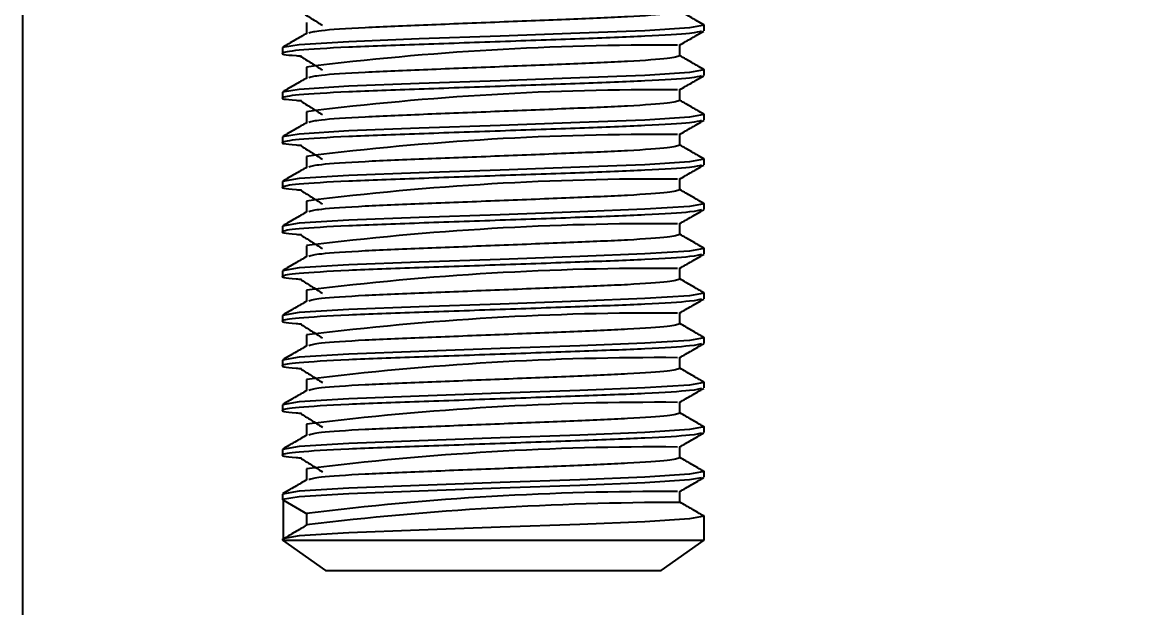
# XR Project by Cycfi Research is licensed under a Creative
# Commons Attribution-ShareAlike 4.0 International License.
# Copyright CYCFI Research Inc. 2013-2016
# Model space of a CAD drawing. Header units: millimetres. Extents: x 5 to 292, y 4 to 204.
# Drawn here: x 32.18 to 40.14, y 73.27 to 77.44 of the extents above; entities that cross this region are included whole.
import ezdxf

# ---------------------------------------------------------------- set-up
doc = ezdxf.new("R2010")
doc.units = ezdxf.units.MM
doc.layers.add('LAYER_1', color=179, linetype='Continuous')
doc.styles.add('SLDTEXTSTYLE0', font='TXT', dxfattribs={"width": 0.75})
doc.dimstyles.new('SLDDIMSTYLE0', dxfattribs={"dimtxt": 3.5, "dimasz": 3.556, "dimexe": 0, "dimexo": 0.0625, "dimgap": 0.875, "dimtad": 1, "dimrnd": 1e-09, "dimzin": 4, "dimdsep": 46, "dimtxsty": 'SLDTEXTSTYLE0', "dimblk1": 'CLOSED', "dimblk2": 'CLOSED', "dimsah": 1, "dimcen": 0.09, "dimadec": 0, "dimazin": 1, "dimtfac": 1, "dimtofl": 0, "dimtmove": 0, "dimatfit": 3, "dimldrblk": 'CLOSED', "dimfxl": 1, "dimfrac": 2, "dimtolj": 1, "dimtzin": 12, "dimarcsym": 0})

# ---------------------------------------------------------------- blocks, each defined once
blk = doc.blocks.new('_CLOSED')
at = {"color": 0, "linetype": 'ByBlock', "lineweight": -2}
for p, q in [((-1, 0.166667), (0, 0)), ((-1, 0.166667), (-1, -0.166667)), ((0, 0), (-1, -0.166667)), ((0, 0), (-1, 0))]:
    blk.add_line(p, q, dxfattribs=at)
blk = doc.blocks.new('_D_1')
at = {"layer": 'LAYER_1'}
for p, q in [((32.1751, 82.8101), (32.1751, 62.5377)), ((136.2751, 82.8101), (136.2751, 62.5377)), ((32.1751, 63.5377), (136.2751, 63.5377))]:
    blk.add_line(p, q, dxfattribs=at)
at = {"layer": 'LAYER_1', "xscale": 3.556, "yscale": 3.556, "rotation": 180}
blk.add_blockref('_CLOSED', (32.1751, 63.5377, 1.4936), dxfattribs=at)
at = {"layer": 'LAYER_1', "xscale": 3.556, "yscale": 3.556}
blk.add_blockref('_CLOSED', (136.2751, 63.5377, 1.4936), dxfattribs=at)
at = {"layer": 'LAYER_1', "insert": (72.7496, 68.0495), "char_height": 3.5, "attachment_point": 1, "style": 'SLDTEXTSTYLE0'}
blk.add_mtext('104.10mm', dxfattribs=at)

msp = doc.modelspace()

# ---------------------------------------------------------------- linework, layer by layer
at = {"color": 7, "linetype": 'Continuous', "lineweight": 25}
for p, q in [((34.197, 77.436), (34.197, 77.3581)), ((34.197, 77.436), (34.197, 77.3581)), ((37.0251, 77.3765), (37.0251, 77.4161)), ((34.0251, 77.2574), (34.0251, 77.2177)), ((36.8533, 77.1979), (36.8533, 77.2759)), ((34.197, 77.1185), (34.197, 77.0406)), ((34.197, 77.1185), (34.197, 77.0406)), ((37.0251, 77.059), (37.0251, 77.0986)), ((34.0251, 76.9399), (34.0251, 76.9002)), ((36.8533, 76.8804), (36.8533, 76.9584)), ((34.197, 76.801), (34.197, 76.7231)), ((34.197, 76.801), (34.197, 76.7231)), ((37.0251, 76.7415), (37.0251, 76.7811)), ((34.0251, 76.6224), (34.0251, 76.5827)), ((36.8533, 76.5629), (36.8533, 76.6409)), ((34.197, 76.4835), (34.197, 76.4056)), ((34.197, 76.4835), (34.197, 76.4056)), ((37.0251, 76.424), (37.0251, 76.4636)), ((34.0251, 76.3049), (34.0251, 76.2652)), ((36.8533, 76.2454), (36.8533, 76.3234)), ((34.197, 76.166), (34.197, 76.0881)), ((34.197, 76.166), (34.197, 76.0881)), ((37.0251, 76.1065), (37.0251, 76.1461)), ((34.0251, 75.9874), (34.0251, 75.9477)), ((36.8533, 75.9279), (36.8533, 76.0059)), ((34.197, 75.8485), (34.197, 75.7706)), ((34.197, 75.8485), (34.197, 75.7706)), ((37.0251, 75.789), (37.0251, 75.8286)), ((34.0251, 75.6699), (34.0251, 75.6302)), ((36.8533, 75.6104), (36.8533, 75.6884)), ((34.197, 75.531), (34.197, 75.4531)), ((34.197, 75.531), (34.197, 75.4531)), ((37.0251, 75.4715), (37.0251, 75.5111)), ((34.0251, 75.3524), (34.0251, 75.3127)), ((36.8533, 75.2929), (36.8533, 75.3709)), ((34.197, 75.2135), (34.197, 75.1356)), ((34.197, 75.2135), (34.197, 75.1356)), ((37.0251, 75.154), (37.0251, 75.1936)), ((34.0251, 75.0349), (34.0251, 74.9952)), ((36.8533, 74.9754), (36.8533, 75.0534)), ((34.197, 74.896), (34.197, 74.8181)), ((34.197, 74.896), (34.197, 74.8181)), ((37.0251, 74.8365), (37.0251, 74.8761)), ((34.0251, 74.7174), (34.0251, 74.6777)), ((36.8533, 74.6579), (36.8533, 74.7359)), ((34.197, 74.5785), (34.197, 74.5006)), ((34.197, 74.5785), (34.197, 74.5006)), ((37.0251, 74.519), (37.0251, 74.5586)), ((34.0251, 74.3999), (34.0251, 74.3602)), ((36.8533, 74.3404), (36.8533, 74.4184)), ((34.197, 74.261), (34.197, 74.1831)), ((34.197, 74.261), (34.197, 74.1831)), ((37.0251, 74.2015), (37.0251, 74.2411)), ((34.0251, 74.0824), (34.0251, 74.0427)), ((36.8533, 74.0229), (36.8533, 74.1009)), ((34.0325, 74.0381), (34.2035, 73.9389)), ((34.0325, 73.7636), (34.0325, 74.0381)), ((34.197, 73.9435), (34.197, 73.8641)), ((34.197, 73.9435), (34.197, 73.8641)), ((37.0251, 73.7545), (37.0251, 73.9236)), ((34.0251, 73.7649), (34.0251, 73.7545)), ((34.0251, 73.7545), (34.3316, 73.5377)), ((34.0251, 73.7545), (37.0251, 73.7545)), ((36.7186, 73.5377), (37.0251, 73.7545)), ((34.3316, 73.5377), (36.7186, 73.5377))]:
    msp.add_line(p, q, dxfattribs=at)
at = {"color": 7, "linetype": 'Continuous', "lineweight": 25, "flags": 128}
for points in [[(37.0112, 77.4189), (37.0251, 77.4166), (36.9215, 77.3976), (36.6036, 77.3769), (36.1411, 77.3585), (35.5753, 77.3386), (34.9984, 77.3182), (34.497, 77.2991), (34.1452, 77.2775), (34.0251, 77.2574), (34.0251, 77.2574)], [(37.0112, 77.1014), (37.0251, 77.0991), (36.9215, 77.0801), (36.6036, 77.0594), (36.1411, 77.041), (35.5753, 77.0211), (34.9984, 77.0007), (34.497, 76.9816), (34.1452, 76.96), (34.0251, 76.9399), (34.0251, 76.9399)], [(37.0117, 76.7839), (37.0251, 76.7816), (36.9215, 76.7626), (36.6036, 76.7419), (36.1411, 76.7235), (35.5753, 76.7036), (34.9984, 76.6832), (34.497, 76.6641), (34.1452, 76.6425), (34.0251, 76.6224), (34.0251, 76.6224)], [(37.0116, 76.4664), (37.0251, 76.4641), (36.9215, 76.4451), (36.6036, 76.4244), (36.1411, 76.406), (35.5753, 76.3861), (34.9984, 76.3657), (34.497, 76.3466), (34.1452, 76.325), (34.0251, 76.3049), (34.0251, 76.3049)], [(37.0115, 76.1489), (37.0251, 76.1466), (36.9215, 76.1276), (36.6036, 76.1069), (36.1411, 76.0885), (35.5753, 76.0686), (34.9984, 76.0482), (34.497, 76.0291), (34.1452, 76.0075), (34.0251, 75.9874), (34.0251, 75.9874)], [(37.0114, 75.8314), (37.0251, 75.8291), (36.9215, 75.8101), (36.6036, 75.7894), (36.1411, 75.771), (35.5753, 75.7511), (34.9984, 75.7307), (34.497, 75.7116), (34.1452, 75.69), (34.0251, 75.6699), (34.0251, 75.6699)], [(37.0114, 75.5139), (37.0251, 75.5116), (36.9215, 75.4926), (36.6036, 75.4719), (36.1411, 75.4535), (35.5753, 75.4336), (34.9984, 75.4132), (34.497, 75.3941), (34.1452, 75.3725), (34.0251, 75.3524), (34.0251, 75.3524)], [(37.0113, 75.1964), (37.0251, 75.1941), (36.9215, 75.1751), (36.6036, 75.1544), (36.1411, 75.136), (35.5753, 75.1161), (34.9984, 75.0957), (34.497, 75.0766), (34.1452, 75.055), (34.0251, 75.0349), (34.0251, 75.0349)], [(37.0112, 74.8789), (37.0251, 74.8766), (36.9215, 74.8576), (36.6036, 74.8369), (36.1411, 74.8185), (35.5753, 74.7986), (34.9984, 74.7782), (34.497, 74.7591), (34.1452, 74.7375), (34.0251, 74.7174), (34.0251, 74.7174)], [(37.0112, 74.5614), (37.0251, 74.5591), (36.9215, 74.5401), (36.6036, 74.5194), (36.1411, 74.501), (35.5753, 74.4811), (34.9984, 74.4607), (34.497, 74.4416), (34.1452, 74.42), (34.0251, 74.3999), (34.0251, 74.3999)], [(37.0117, 74.2438), (37.0251, 74.2416), (36.9215, 74.2226), (36.6036, 74.2019), (36.1411, 74.1835), (35.5753, 74.1636), (34.9984, 74.1432), (34.497, 74.1241), (34.1452, 74.1025), (34.0251, 74.0824), (34.0251, 74.0824)], [(37.0073, 74.1987), (36.9215, 74.1829), (36.6036, 74.1622), (36.1411, 74.1438), (35.5753, 74.1239), (34.9984, 74.1035), (34.497, 74.0844), (34.1452, 74.0628), (34.0251, 74.0427), (34.0325, 74.0381), (34.0325, 74.0381)], [(37.0116, 73.9264), (37.0251, 73.9241), (36.9215, 73.9051), (36.6036, 73.8844), (36.1411, 73.866), (35.5753, 73.8461), (34.9984, 73.8257), (34.497, 73.8066), (34.1452, 73.785), (34.0251, 73.7649), (34.0251, 73.7649)]]:
    msp.add_lwpolyline(points, dxfattribs=at)
at = {"color": 7, "linetype": 'Continuous', "lineweight": 25}
for centre, radius, start, end in [((36.7024, 57.1013), 20.1734, 89.61899, 97.13421), ((36.7026, 56.7799), 20.1773, 89.61966, 97.13346), ((36.7027, 56.4614), 20.1783, 89.61989, 97.13331), ((36.7026, 56.1449), 20.1773, 89.61966, 97.13346), ((36.7027, 55.8264), 20.1783, 89.61989, 97.13331), ((36.7026, 55.5099), 20.1773, 89.61966, 97.13346), ((36.7027, 55.1914), 20.1783, 89.61989, 97.13331), ((36.7026, 54.8749), 20.1773, 89.61966, 97.13346), ((36.7027, 54.5564), 20.1783, 89.61989, 97.13331), ((36.7026, 54.2399), 20.1773, 89.61966, 97.13346), ((36.7027, 53.9212), 20.1785, 89.61993, 97.13327), ((36.8973, 50.9843), 23.0387, 90.11489, 96.73094)]:
    msp.add_arc(centre, radius, start, end, dxfattribs=at)
for points, knots in [([(34.1504, 77.5147), (34.1769, 77.4981), (34.2299, 77.465), (34.2829, 77.4319), (34.3094, 77.4153)], [0, 0, 0, 0, 0.500007, 1, 1, 1, 1]), ([(36.8511, 77.5154), (36.8339, 77.5093), (36.7987, 77.4969), (36.5064, 77.4758), (36.0806, 77.458), (35.5696, 77.4378), (35.044, 77.4168), (34.588, 77.3987), (34.273, 77.3775), (34.2315, 77.3652), (34.2126, 77.3596)], [0, 0, 0, 0, 0.121506, 0.249507, 0.372551, 0.498973, 0.626207, 0.754759, 0.88856, 1, 1, 1, 1]), ([(37.0229, 77.4187), (36.9942, 77.4353), (36.9377, 77.468), (36.8811, 77.5007), (36.8533, 77.5168)], [0, 0, 0, 0, 0.507634, 1, 1, 1, 1]), ([(37.0073, 77.3737), (36.9899, 77.3685), (36.9509, 77.357), (36.6322, 77.3368), (36.1528, 77.3191), (35.5751, 77.2989), (34.9826, 77.2779), (34.4636, 77.2598), (34.1048, 77.2376), (34.0002, 77.2183), (34.0371, 77.2052), (34.1482, 77.198), (34.161, 77.1972)], [0, 0, 0, 0, 0.090812, 0.203635, 0.31209, 0.423522, 0.535668, 0.648978, 0.766913, 0.882047, 0.986346, 1, 1, 1, 1]), ([(34.1995, 77.3595), (34.1708, 77.3429), (34.1134, 77.3097), (34.0561, 77.2765), (34.0274, 77.26)], [0, 0, 0, 0, 0.4999653, 1, 1, 1, 1]), ([(36.8507, 77.2744), (36.8794, 77.291), (36.9368, 77.3242), (36.9942, 77.3573), (37.0229, 77.3739)], [0, 0, 0, 0, 0.4999536, 1, 1, 1, 1]), ([(34.1504, 77.1972), (34.1769, 77.1806), (34.2299, 77.1475), (34.2829, 77.1144), (34.3094, 77.0978)], [0, 0, 0, 0, 0.50001, 1, 1, 1, 1]), ([(36.8511, 77.1979), (36.8339, 77.1918), (36.7987, 77.1794), (36.5064, 77.1583), (36.0806, 77.1405), (35.5696, 77.1203), (35.044, 77.0993), (34.588, 77.0812), (34.273, 77.06), (34.2315, 77.0477), (34.2126, 77.0421)], [0, 0, 0, 0, 0.121509, 0.249514, 0.372561, 0.498987, 0.626225, 0.75478, 0.888585, 1, 1, 1, 1]), ([(37.0229, 77.1012), (36.9942, 77.1178), (36.9376, 77.1505), (36.8811, 77.1832), (36.8533, 77.1993)], [0, 0, 0, 0, 0.507673, 1, 1, 1, 1]), ([(37.0073, 77.0562), (36.9899, 77.051), (36.9509, 77.0395), (36.6322, 77.0193), (36.1528, 77.0016), (35.5751, 76.9814), (34.9826, 76.9604), (34.4636, 76.9423), (34.1048, 76.9201), (34.0002, 76.9008), (34.0371, 76.8877), (34.1482, 76.8805), (34.161, 76.8797)], [0, 0, 0, 0, 0.090812, 0.203635, 0.31209, 0.423522, 0.535668, 0.648978, 0.766913, 0.882047, 0.986346, 1, 1, 1, 1]), ([(34.1995, 77.042), (34.1708, 77.0254), (34.1135, 76.9922), (34.0561, 76.9591), (34.0274, 76.9425)], [0, 0, 0, 0, 0.499966, 1, 1, 1, 1]), ([(36.8507, 76.9569), (36.8794, 76.9735), (36.9368, 77.0066), (36.9942, 77.0398), (37.0229, 77.0564)], [0, 0, 0, 0, 0.499951, 1, 1, 1, 1]), ([(34.1504, 76.8797), (34.1769, 76.8631), (34.2299, 76.83), (34.2829, 76.7969), (34.3094, 76.7803)], [0, 0, 0, 0, 0.500007, 1, 1, 1, 1]), ([(36.8511, 76.8804), (36.8339, 76.8743), (36.7987, 76.8619), (36.5064, 76.8408), (36.0806, 76.823), (35.5696, 76.8028), (35.044, 76.7818), (34.588, 76.7637), (34.273, 76.7425), (34.2315, 76.7302), (34.2127, 76.7246)], [0, 0, 0, 0, 0.121511, 0.249519, 0.372569, 0.498997, 0.626238, 0.754795, 0.888603, 1, 1, 1, 1]), ([(37.023, 76.7837), (36.9943, 76.8003), (36.9377, 76.833), (36.8812, 76.8657), (36.8533, 76.8818)], [0, 0, 0, 0, 0.507239, 1, 1, 1, 1]), ([(37.0073, 76.7387), (36.9899, 76.7335), (36.9509, 76.722), (36.6322, 76.7018), (36.1528, 76.6841), (35.5751, 76.6639), (34.9826, 76.6429), (34.4636, 76.6248), (34.1048, 76.6026), (34.0002, 76.5833), (34.0371, 76.5702), (34.1482, 76.563), (34.161, 76.5622)], [0, 0, 0, 0, 0.090812, 0.203635, 0.31209, 0.423522, 0.535668, 0.648978, 0.766913, 0.882047, 0.986346, 1, 1, 1, 1]), ([(34.1995, 76.7245), (34.1708, 76.7079), (34.1135, 76.6747), (34.0561, 76.6416), (34.0274, 76.625)], [0, 0, 0, 0, 0.499968, 1, 1, 1, 1]), ([(36.8507, 76.6394), (36.8794, 76.656), (36.9368, 76.6892), (36.9942, 76.7223), (37.0229, 76.7389)], [0, 0, 0, 0, 0.4999536, 1, 1, 1, 1]), ([(34.1504, 76.5622), (34.1769, 76.5456), (34.2299, 76.5125), (34.2829, 76.4794), (34.3094, 76.4628)], [0, 0, 0, 0, 0.50001, 1, 1, 1, 1]), ([(36.8511, 76.5629), (36.8339, 76.5568), (36.7987, 76.5444), (36.5064, 76.5233), (36.0806, 76.5055), (35.5696, 76.4853), (35.044, 76.4643), (34.588, 76.4462), (34.2731, 76.425), (34.2316, 76.4127), (34.2127, 76.4071)], [0, 0, 0, 0, 0.121526, 0.249548, 0.372612, 0.499055, 0.62631, 0.754883, 0.888706, 1, 1, 1, 1]), ([(37.023, 76.4662), (36.9943, 76.4828), (36.9377, 76.5155), (36.8812, 76.5482), (36.8533, 76.5643)], [0, 0, 0, 0, 0.507362, 1, 1, 1, 1]), ([(37.0073, 76.4212), (36.9899, 76.416), (36.9509, 76.4045), (36.6322, 76.3843), (36.1528, 76.3666), (35.5751, 76.3464), (34.9826, 76.3254), (34.4636, 76.3073), (34.1048, 76.2851), (34.0002, 76.2658), (34.0371, 76.2527), (34.1482, 76.2455), (34.161, 76.2447)], [0, 0, 0, 0, 0.090812, 0.203635, 0.31209, 0.423522, 0.535668, 0.648978, 0.766913, 0.882047, 0.986346, 1, 1, 1, 1]), ([(34.1996, 76.407), (34.1709, 76.3904), (34.1135, 76.3573), (34.0561, 76.3241), (34.0274, 76.3075)], [0, 0, 0, 0, 0.499952, 1, 1, 1, 1]), ([(36.8507, 76.3219), (36.8794, 76.3385), (36.9368, 76.3716), (36.9942, 76.4048), (37.0229, 76.4214)], [0, 0, 0, 0, 0.499951, 1, 1, 1, 1]), ([(34.1504, 76.2447), (34.1769, 76.2281), (34.2299, 76.195), (34.2829, 76.1619), (34.3094, 76.1453)], [0, 0, 0, 0, 0.500007, 1, 1, 1, 1]), ([(36.8511, 76.2454), (36.8339, 76.2393), (36.7987, 76.2269), (36.5064, 76.2058), (36.0806, 76.188), (35.5696, 76.1678), (35.044, 76.1468), (34.588, 76.1287), (34.2732, 76.1075), (34.2316, 76.0952), (34.2128, 76.0896)], [0, 0, 0, 0, 0.121535, 0.249568, 0.372642, 0.499095, 0.626361, 0.754943, 0.888777, 1, 1, 1, 1]), ([(37.0229, 76.1487), (36.9942, 76.1653), (36.9377, 76.198), (36.8811, 76.2307), (36.8533, 76.2468)], [0, 0, 0, 0, 0.507453, 1, 1, 1, 1]), ([(37.0073, 76.1037), (36.9899, 76.0985), (36.9509, 76.087), (36.6322, 76.0668), (36.1528, 76.0491), (35.5751, 76.0289), (34.9826, 76.0079), (34.4636, 75.9898), (34.1048, 75.9676), (34.0002, 75.9483), (34.0371, 75.9352), (34.1482, 75.928), (34.161, 75.9272)], [0, 0, 0, 0, 0.090812, 0.203635, 0.31209, 0.423522, 0.535668, 0.648978, 0.766913, 0.882047, 0.986346, 1, 1, 1, 1]), ([(34.1996, 76.0896), (34.1709, 76.073), (34.1135, 76.0398), (34.0561, 76.0066), (34.0274, 75.99)], [0, 0, 0, 0, 0.49998, 1, 1, 1, 1]), ([(36.8507, 76.0044), (36.8794, 76.021), (36.9368, 76.0542), (36.9942, 76.0873), (37.0229, 76.1039)], [0, 0, 0, 0, 0.4999536, 1, 1, 1, 1]), ([(34.1504, 75.9272), (34.1769, 75.9106), (34.2299, 75.8775), (34.2829, 75.8444), (34.3094, 75.8278)], [0, 0, 0, 0, 0.50001, 1, 1, 1, 1]), ([(36.8511, 75.9279), (36.8339, 75.9218), (36.7987, 75.9094), (36.5064, 75.8883), (36.0806, 75.8705), (35.5696, 75.8503), (35.044, 75.8293), (34.588, 75.8112), (34.2732, 75.79), (34.2317, 75.7777), (34.2128, 75.7721)], [0, 0, 0, 0, 0.121539, 0.249575, 0.372652, 0.499109, 0.626378, 0.754965, 0.888802, 1, 1, 1, 1]), ([(37.0229, 75.8312), (36.9942, 75.8478), (36.9377, 75.8805), (36.8811, 75.9132), (36.8533, 75.9293)], [0, 0, 0, 0, 0.5074957, 1, 1, 1, 1]), ([(37.0073, 75.7862), (36.9899, 75.781), (36.9509, 75.7695), (36.6322, 75.7493), (36.1528, 75.7316), (35.5751, 75.7114), (34.9826, 75.6904), (34.4636, 75.6723), (34.1048, 75.6501), (34.0002, 75.6308), (34.0371, 75.6177), (34.1482, 75.6105), (34.161, 75.6097)], [0, 0, 0, 0, 0.0908124, 0.2036349, 0.3120904, 0.4235216, 0.5356678, 0.648978, 0.7669133, 0.8820473, 0.9863459, 1, 1, 1, 1]), ([(34.1996, 75.7721), (34.1709, 75.7555), (34.1135, 75.7223), (34.0561, 75.6891), (34.0274, 75.6725)], [0, 0, 0, 0, 0.499968, 1, 1, 1, 1]), ([(36.8507, 75.6869), (36.8794, 75.7035), (36.9368, 75.7366), (36.9942, 75.7698), (37.0229, 75.7864)], [0, 0, 0, 0, 0.499951, 1, 1, 1, 1]), ([(34.1504, 75.6097), (34.1769, 75.5931), (34.2299, 75.56), (34.2829, 75.5269), (34.3094, 75.5103)], [0, 0, 0, 0, 0.500007, 1, 1, 1, 1]), ([(36.8511, 75.6104), (36.8339, 75.6043), (36.7987, 75.5919), (36.5064, 75.5708), (36.0806, 75.553), (35.5696, 75.5328), (35.044, 75.5118), (34.588, 75.4937), (34.2728, 75.4725), (34.2313, 75.4602), (34.2124, 75.4546)], [0, 0, 0, 0, 0.121477, 0.249447, 0.372462, 0.498855, 0.626059, 0.75458, 0.888349, 1, 1, 1, 1]), ([(37.0229, 75.5137), (36.9942, 75.5303), (36.9377, 75.563), (36.8811, 75.5957), (36.8533, 75.6118)], [0, 0, 0, 0, 0.507496, 1, 1, 1, 1]), ([(37.0073, 75.4687), (36.9899, 75.4635), (36.9509, 75.452), (36.6322, 75.4318), (36.1528, 75.4141), (35.5751, 75.3939), (34.9826, 75.3729), (34.4636, 75.3548), (34.1048, 75.3326), (34.0002, 75.3133), (34.0371, 75.3002), (34.1482, 75.293), (34.161, 75.2922)], [0, 0, 0, 0, 0.090812, 0.203635, 0.31209, 0.423522, 0.535668, 0.648978, 0.766913, 0.882047, 0.986346, 1, 1, 1, 1]), ([(34.1995, 75.4545), (34.1708, 75.4379), (34.1134, 75.4047), (34.056, 75.3715), (34.0273, 75.3549)], [0, 0, 0, 0, 0.499951, 1, 1, 1, 1]), ([(36.8507, 75.3694), (36.8794, 75.386), (36.9368, 75.4192), (36.9942, 75.4523), (37.0229, 75.4689)], [0, 0, 0, 0, 0.4999536, 1, 1, 1, 1]), ([(34.1504, 75.2922), (34.1769, 75.2756), (34.2299, 75.2425), (34.2829, 75.2094), (34.3094, 75.1928)], [0, 0, 0, 0, 0.500007, 1, 1, 1, 1]), ([(36.8511, 75.2929), (36.8339, 75.2868), (36.7987, 75.2744), (36.5064, 75.2533), (36.0806, 75.2355), (35.5696, 75.2153), (35.044, 75.1943), (34.588, 75.1762), (34.2729, 75.155), (34.2314, 75.1427), (34.2125, 75.1371)], [0, 0, 0, 0, 0.121494, 0.249482, 0.372514, 0.498924, 0.626146, 0.754685, 0.888473, 1, 1, 1, 1]), ([(37.0229, 75.1962), (36.9942, 75.2128), (36.9377, 75.2455), (36.8811, 75.2782), (36.8533, 75.2943)], [0, 0, 0, 0, 0.507527, 1, 1, 1, 1]), ([(37.0073, 75.1512), (36.9899, 75.146), (36.9509, 75.1345), (36.6322, 75.1143), (36.1528, 75.0966), (35.5751, 75.0764), (34.9826, 75.0554), (34.4636, 75.0373), (34.1048, 75.0151), (34.0002, 74.9958), (34.0371, 74.9827), (34.1482, 74.9755), (34.161, 74.9747)], [0, 0, 0, 0, 0.090812, 0.203635, 0.31209, 0.423522, 0.535668, 0.648978, 0.766913, 0.882047, 0.986346, 1, 1, 1, 1]), ([(34.1995, 75.137), (34.1708, 75.1204), (34.1134, 75.0872), (34.056, 75.054), (34.0273, 75.0374)], [0, 0, 0, 0, 0.499967, 1, 1, 1, 1]), ([(36.8507, 75.0519), (36.8794, 75.0685), (36.9368, 75.1016), (36.9942, 75.1348), (37.0229, 75.1514)], [0, 0, 0, 0, 0.499951, 1, 1, 1, 1]), ([(34.1504, 74.9747), (34.1769, 74.9581), (34.2299, 74.925), (34.2829, 74.8919), (34.3094, 74.8753)], [0, 0, 0, 0, 0.500007, 1, 1, 1, 1]), ([(36.8511, 74.9754), (36.8339, 74.9693), (36.7987, 74.9569), (36.5064, 74.9358), (36.0806, 74.918), (35.5696, 74.8978), (35.044, 74.8768), (34.588, 74.8587), (34.273, 74.8375), (34.2315, 74.8252), (34.2126, 74.8196)], [0, 0, 0, 0, 0.121505, 0.249506, 0.372549, 0.498971, 0.626205, 0.754756, 0.888556, 1, 1, 1, 1]), ([(37.0229, 74.8787), (36.9942, 74.8953), (36.9377, 74.928), (36.8811, 74.9607), (36.8533, 74.9768)], [0, 0, 0, 0, 0.50763, 1, 1, 1, 1]), ([(37.0073, 74.8337), (36.9899, 74.8285), (36.9509, 74.817), (36.6322, 74.7968), (36.1528, 74.7791), (35.5751, 74.7589), (34.9826, 74.7379), (34.4636, 74.7198), (34.1048, 74.6976), (34.0002, 74.6783), (34.0371, 74.6652), (34.1482, 74.658), (34.161, 74.6572)], [0, 0, 0, 0, 0.090812, 0.203635, 0.31209, 0.423522, 0.535668, 0.648978, 0.766913, 0.882047, 0.986346, 1, 1, 1, 1]), ([(34.1995, 74.8195), (34.1708, 74.8029), (34.1134, 74.7697), (34.0561, 74.7365), (34.0274, 74.72)], [0, 0, 0, 0, 0.499965, 1, 1, 1, 1]), ([(36.8507, 74.7344), (36.8794, 74.751), (36.9368, 74.7842), (36.9942, 74.8173), (37.0229, 74.8339)], [0, 0, 0, 0, 0.4999536, 1, 1, 1, 1]), ([(34.1504, 74.6572), (34.1769, 74.6406), (34.2299, 74.6075), (34.2829, 74.5744), (34.3094, 74.5578)], [0, 0, 0, 0, 0.500007, 1, 1, 1, 1]), ([(36.8511, 74.6579), (36.8339, 74.6518), (36.7987, 74.6394), (36.5064, 74.6183), (36.0806, 74.6005), (35.5696, 74.5803), (35.044, 74.5593), (34.588, 74.5412), (34.273, 74.52), (34.2315, 74.5077), (34.2126, 74.5021)], [0, 0, 0, 0, 0.121509, 0.249513, 0.372561, 0.498986, 0.626224, 0.754779, 0.888584, 1, 1, 1, 1]), ([(37.0229, 74.5612), (36.9942, 74.5778), (36.9376, 74.6105), (36.8811, 74.6432), (36.8533, 74.6593)], [0, 0, 0, 0, 0.507675, 1, 1, 1, 1]), ([(37.0073, 74.5162), (36.9899, 74.511), (36.9509, 74.4995), (36.6322, 74.4793), (36.1528, 74.4616), (35.5751, 74.4414), (34.9826, 74.4204), (34.4636, 74.4023), (34.1048, 74.3801), (34.0002, 74.3608), (34.0371, 74.3477), (34.1482, 74.3405), (34.161, 74.3397)], [0, 0, 0, 0, 0.090812, 0.203635, 0.31209, 0.423522, 0.535668, 0.648978, 0.766913, 0.882047, 0.986346, 1, 1, 1, 1]), ([(34.1995, 74.502), (34.1708, 74.4854), (34.1135, 74.4522), (34.0561, 74.4191), (34.0274, 74.4025)], [0, 0, 0, 0, 0.499965, 1, 1, 1, 1]), ([(36.8507, 74.4169), (36.8794, 74.4335), (36.9368, 74.4666), (36.9942, 74.4998), (37.0229, 74.5164)], [0, 0, 0, 0, 0.499951, 1, 1, 1, 1]), ([(34.1504, 74.3397), (34.1769, 74.3231), (34.2299, 74.29), (34.2829, 74.2569), (34.3094, 74.2403)], [0, 0, 0, 0, 0.500007, 1, 1, 1, 1]), ([(36.8511, 74.3404), (36.8339, 74.3343), (36.7987, 74.3219), (36.5064, 74.3008), (36.0806, 74.283), (35.5696, 74.2628), (35.044, 74.2418), (34.588, 74.2237), (34.273, 74.2025), (34.2315, 74.1902), (34.2126, 74.1846)], [0, 0, 0, 0, 0.12151, 0.249517, 0.372566, 0.498993, 0.626232, 0.754789, 0.888595, 1, 1, 1, 1]), ([(37.023, 74.2437), (36.9943, 74.2603), (36.9377, 74.293), (36.8812, 74.3257), (36.8533, 74.3418)], [0, 0, 0, 0, 0.5072342, 1, 1, 1, 1]), ([(34.1995, 74.1845), (34.1708, 74.1679), (34.1135, 74.1347), (34.0561, 74.1016), (34.0274, 74.085)], [0, 0, 0, 0, 0.499949, 1, 1, 1, 1]), ([(36.8507, 74.0994), (36.8794, 74.116), (36.9368, 74.1492), (36.9942, 74.1823), (37.0229, 74.1989)], [0, 0, 0, 0, 0.4999536, 1, 1, 1, 1]), ([(37.023, 73.9262), (36.9943, 73.9428), (36.9377, 73.9755), (36.8812, 74.0082), (36.8533, 74.0243)], [0, 0, 0, 0, 0.507326, 1, 1, 1, 1]), ([(34.1987, 73.8618), (34.1704, 73.8451), (34.1138, 73.8118), (34.0577, 73.7785), (34.0298, 73.762)], [0, 0, 0, 0, 0.501808, 1, 1, 1, 1])]:
    msp.add_open_spline(points, degree=3, knots=knots, dxfattribs=at)

# ---------------------------------------------------------------- dimensions: what is measured, and where the dimension line sits
at = {"layer": 'LAYER_1'}
dim = msp.add_linear_dim(base=(136.2751, 63.5377), p1=(32.1751, 83.8101), p2=(136.2751, 83.8101), dimstyle='SLDDIMSTYLE0', dxfattribs=at)
dim.commit()
dim.dimension.update_dxf_attribs({"geometry": '_D_1', "text_midpoint": (84.2364, 63.5377), "dimtype": 160})

doc.saveas('drawing.dxf')
